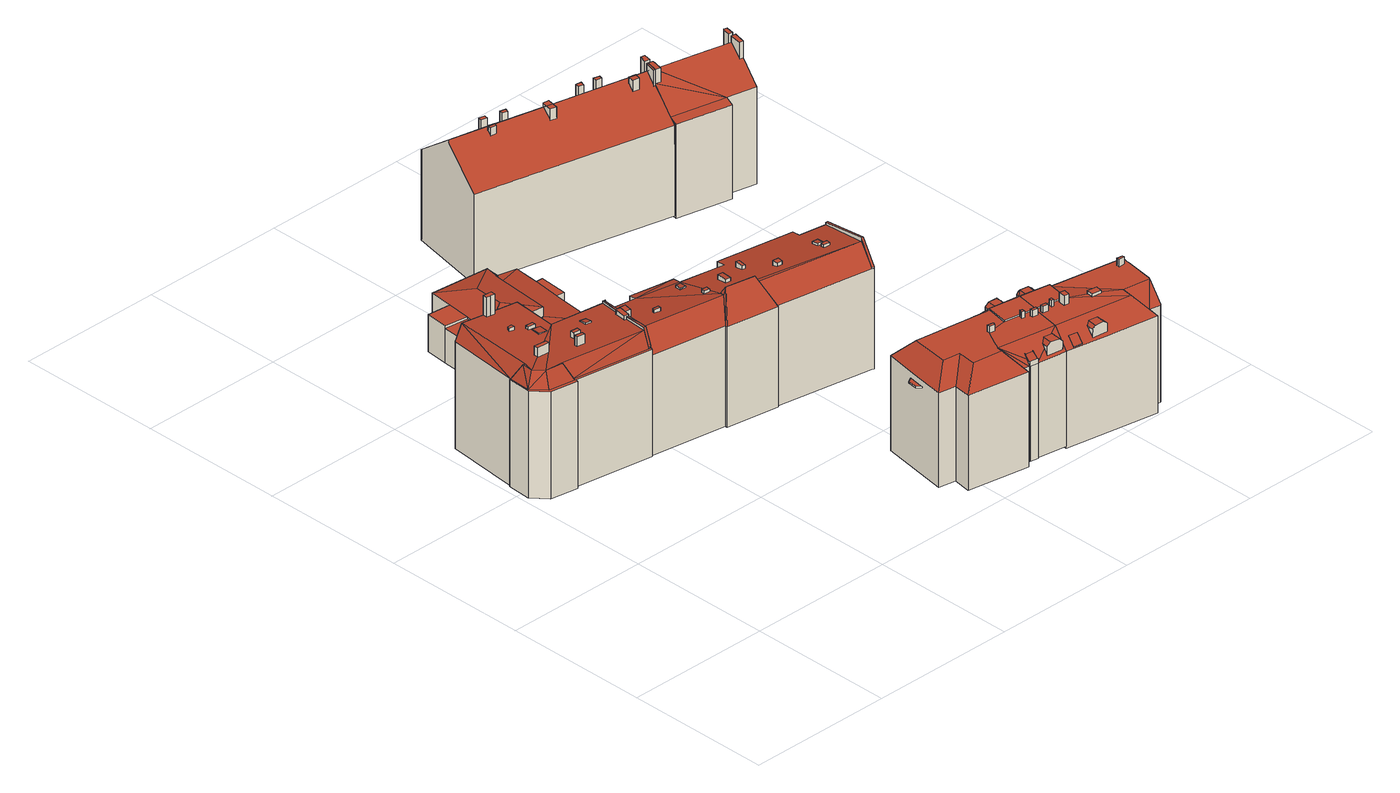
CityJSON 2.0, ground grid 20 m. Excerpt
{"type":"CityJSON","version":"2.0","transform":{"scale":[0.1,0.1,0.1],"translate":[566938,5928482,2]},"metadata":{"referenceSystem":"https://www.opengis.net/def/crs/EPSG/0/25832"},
"CityObjects":{
"building1":{"type":"Building","attributes":{"Grundfläche 2D":"214.067309","Grundhöhe NN":"2.490"},"children":["building1-1","building1-2","building1-3","building1-4","building1-5","building1-6","building1-7","building1-8","building1-9","building1-10","building1-11","building1-12"],"geometry":[{"type":"Solid","lod":"3","boundaries":[[[[0,1,2,3,2,1,4,5,6,7,8,9]],[[10,6,5]],[[6,11,12,13,9,8,7]],[[14,15,11]],[[16,17,18,19,20,21,22,9,13,12,11,15,23]],[[23,24,25,26,27,16]],[[15,24,23]],[[14,24,15]],[[14,28,24]],[[14,11,29,28]],[[6,30,11]],[[11,30,29]],[[10,30,6]],[[31,30,10]],[[4,31,5]],[[32,33,31,4]],[[5,31,10]],[[25,24,28,29,30,31,34,35,36,37,38,39,40,26]],[[41,21,20,19,18,17,16,42,43]],[[44,9,22,21,41,45]],[[0,9,44,46]],[[4,1,47,48]],[[1,0,46,47]],[[49,33,32,4,48,50]],[[31,33,49,51]],[[34,31,51,52]],[[35,34,52,53]],[[36,35,53,54]],[[37,36,54,55]],[[38,37,55,56]],[[39,38,56,57]],[[16,27,26,40,39,57,58,59,42]],[[43,42,59,58,57,56,55,54,53,52,51,49,50,48,47,46,44,45,41]]]],"semantics":{"surfaces":[{"type":"RoofSurface"},{"type":"WallSurface"},{"type":"GroundSurface"}],"values":[[0,0,0,0,0,0,0,0,0,0,0,0,0,0,0,0,0,0,1,1,1,1,1,1,1,1,1,1,1,1,1,1,2]]}}]},
"building1-1":{"type":"BuildingInstallation","parents":["building1"],"geometry":[{"type":"MultiSurface","lod":"3","boundaries":[[[60,61,62,63]],[[63,62,64,65]],[[60,63,65,66]],[[61,60,66,67]],[[62,61,67,64]]],"semantics":{"surfaces":[{"type":"RoofSurface"},{"type":"WallSurface"}],"values":[0,1,1,1,1]}}]},
"building1-2":{"type":"BuildingInstallation","parents":["building1"],"geometry":[{"type":"MultiSurface","lod":"3","boundaries":[[[68,69,70,71,72]],[[69,68,73]],[[16,17,73,68,72]],[[69,74,23,71,70]]],"semantics":{"surfaces":[{"type":"RoofSurface"},{"type":"WallSurface"}],"values":[0,0,1,1]}}]},
"building1-3":{"type":"BuildingInstallation","parents":["building1"],"geometry":[{"type":"MultiSurface","lod":"3","boundaries":[[[75,76,77,78,79,80]],[[81,82,80]],[[75,80,82]],[[18,19,20,21,81,80,79,78]],[[21,22,82,81]],[[22,83,84,85,77,76,75,82]]],"semantics":{"surfaces":[{"type":"RoofSurface"},{"type":"WallSurface"}],"values":[0,0,0,1,1,1]}}]},
"building1-4":{"type":"BuildingInstallation","parents":["building1"],"geometry":[{"type":"MultiSurface","lod":"3","boundaries":[[[86,87,88,89,90,91]],[[92,7,93,87,86,91]],[[93,12,94,89,88,87]],[[13,95,90,89,94]],[[92,91,90,95,8]]],"semantics":{"surfaces":[{"type":"RoofSurface"},{"type":"WallSurface"}],"values":[0,1,1,1,1]}}]},
"building1-5":{"type":"BuildingInstallation","parents":["building1"],"geometry":[{"type":"MultiSurface","lod":"3","boundaries":[[[96,97,98,99]],[[99,98,100,101]],[[96,99,101,102]],[[97,96,102,103]],[[98,97,103,100]]],"semantics":{"surfaces":[{"type":"RoofSurface"},{"type":"WallSurface"}],"values":[0,1,1,1,1]}}]},
"building1-6":{"type":"BuildingInstallation","parents":["building1"],"geometry":[{"type":"MultiSurface","lod":"3","boundaries":[[[104,105,106,107]],[[107,106,108,109]],[[104,107,109,110]],[[105,104,110,111]],[[106,105,111,108]]],"semantics":{"surfaces":[{"type":"RoofSurface"},{"type":"WallSurface"}],"values":[0,1,1,1,1]}}]},
"building1-7":{"type":"BuildingInstallation","parents":["building1"],"geometry":[{"type":"MultiSurface","lod":"3","boundaries":[[[112,113,114,115,116]],[[17,18,78,114,113,73]],[[78,77,85,117,116,115,114]],[[112,116,117,118]],[[112,118,74,69,73,113]]],"semantics":{"surfaces":[{"type":"RoofSurface"},{"type":"WallSurface"}],"values":[0,1,1,1,1]}}]},
"building1-8":{"type":"BuildingInstallation","parents":["building1"],"geometry":[{"type":"MultiSurface","lod":"3","boundaries":[[[119,120,121,122]],[[122,121,123,124]],[[119,122,124,125]],[[120,119,125,126]],[[121,120,126,123]]],"semantics":{"surfaces":[{"type":"RoofSurface"},{"type":"WallSurface"}],"values":[0,1,1,1,1]}}]},
"building1-9":{"type":"BuildingInstallation","parents":["building1"],"geometry":[{"type":"MultiSurface","lod":"3","boundaries":[[[127,128,129,130]],[[131,132,130,129]],[[127,130,132,133]],[[128,127,133,134]],[[129,128,134,131]]],"semantics":{"surfaces":[{"type":"RoofSurface"},{"type":"WallSurface"}],"values":[0,1,1,1,1]}}]},
"building1-10":{"type":"BuildingInstallation","parents":["building1"],"geometry":[{"type":"MultiSurface","lod":"3","boundaries":[[[135,136,137,138,139]],[[140,1,137,136]],[[1,141,138,137]],[[141,2,139,138]],[[135,139,2,142]],[[142,140,136,135]]],"semantics":{"surfaces":[{"type":"RoofSurface"},{"type":"WallSurface"}],"values":[0,1,1,1,1,1]}}]},
"building1-11":{"type":"BuildingInstallation","parents":["building1"],"geometry":[{"type":"MultiSurface","lod":"3","boundaries":[[[143,144,145,146,147,148]],[[149,148,147,150]],[[150,147,146,145,151,3]],[[152,144,143,148,149,153]],[[145,144,152,151]]],"semantics":{"surfaces":[{"type":"RoofSurface"},{"type":"WallSurface"}],"values":[0,1,1,1,1]}}]},
"building1-12":{"type":"BuildingInstallation","parents":["building1"],"geometry":[{"type":"MultiSurface","lod":"3","boundaries":[[[154,155,72,71,156]],[[25,26,154,156]],[[23,25,156,71]],[[26,27,16,72,155,154]]],"semantics":{"surfaces":[{"type":"RoofSurface"},{"type":"WallSurface"}],"values":[0,1,1,1]}}]},
"building2":{"type":"Building","attributes":{"Grundfläche 2D":"208.074106","Grundhöhe NN":"2.499"},"geometry":[{"type":"Solid","lod":"3","boundaries":[[[[157,158,159]],[[160,161,162,163,157,159,164]],[[165,160,166]],[[167,168,160,165]],[[161,160,168]],[[169,163,162,170]],[[171,172,173,174,175,176,177,178]],[[179,180,181,182]],[[183,182,181,184,185,186]],[[187,185,184]],[[188,189,190,191,186,185,187]],[[183,186,191]],[[168,167,192,193]],[[161,168,193,194]],[[162,161,194,195]],[[170,162,195,196]],[[169,170,196,197]],[[163,169,197,198]],[[157,163,198,199]],[[158,157,199,200]],[[178,177,201,202]],[[171,178,202,203]],[[172,171,203,204]],[[165,173,172,204,192,167]],[[173,165,166,174]],[[179,205,201,177,180]],[[180,177,176,181]],[[181,176,175,184]],[[166,160,187,184,175,174]],[[187,160,164,188]],[[188,164,159,189]],[[206,191,190,189,159,158,200]],[[183,191,206,207]],[[182,183,207,208]],[[179,182,208,205]],[[208,207,206,200,199,198,197,196,195,194,193,192,204,203,202,201,205]]]],"semantics":{"surfaces":[{"type":"RoofSurface"},{"type":"WallSurface"},{"type":"GroundSurface"}],"values":[[0,0,0,0,0,0,0,0,0,0,0,0,1,1,1,1,1,1,1,1,1,1,1,1,1,1,1,1,1,1,1,1,1,1,1,2]]}}]},
"building3":{"type":"Building","attributes":{"Grundfläche 2D":"308.859682","Grundhöhe NN":"2.406"},"children":["building3-1","building3-2","building3-3","building3-4","building3-5","building3-6","building3-7","building3-8","building3-9","building3-10","building3-11"],"geometry":[{"type":"Solid","lod":"3","boundaries":[[[[209,210,211]],[[212,210,209]],[[213,210,212]],[[214,210,215,216]],[[211,210,214]],[[213,217,215,210]],[[217,218,219,215]],[[218,216,215,219]],[[220,221,222,223,224,209,225,226]],[[227,226,225]],[[228,218,229,230]],[[231,232,227,225,228,230,233,234,235,236,237]],[[238,226,227]],[[239,226,238]],[[240,233,230,229,218,241,242]],[[218,217,241]],[[224,243,244,245,212,209]],[[234,233,246,247]],[[236,235,234,247,248]],[[237,236,248,249]],[[231,237,249,250]],[[232,231,250,251]],[[227,232,251,252]],[[238,227,252,253]],[[239,238,253,254]],[[226,239,254,255]],[[220,226,255,256]],[[224,223,222,221,220,256,257]],[[228,216,218]],[[214,216,228,225,211]],[[225,209,211]],[[258,245,244,243,224,257,259]],[[212,245,258,260]],[[213,212,260,261]],[[217,213,261,262]],[[241,217,262,263]],[[264,240,242,241,263,265]],[[233,240,264,246]],[[252,251,250,249,248,247,246,264,265,263,262,261,260,258,259,257,256,255,254,253]]]],"semantics":{"surfaces":[{"type":"RoofSurface"},{"type":"WallSurface"},{"type":"GroundSurface"}],"values":[[0,0,0,0,0,0,0,0,0,0,0,0,0,0,0,0,0,1,1,1,1,1,1,1,1,1,1,1,1,1,1,1,1,1,1,1,1,1,2]]}}]},
"building3-1":{"type":"BuildingInstallation","parents":["building3"],"geometry":[{"type":"MultiSurface","lod":"3","boundaries":[[[266,267,268,269]],[[270,271,268,267]],[[269,268,271,272]],[[273,266,269,272,274]],[[273,270,267,266]]],"semantics":{"surfaces":[{"type":"RoofSurface"},{"type":"WallSurface"}],"values":[0,1,1,1,1]}}]},
"building3-2":{"type":"BuildingInstallation","parents":["building3"],"geometry":[{"type":"MultiSurface","lod":"3","boundaries":[[[275,276,277,278]],[[279,280,276,275]],[[280,281,277,276]],[[281,282,278,277]],[[282,279,275,278]]],"semantics":{"surfaces":[{"type":"RoofSurface"},{"type":"WallSurface"}],"values":[0,1,1,1,1]}}]},
"building3-3":{"type":"BuildingInstallation","parents":["building3"],"geometry":[{"type":"MultiSurface","lod":"3","boundaries":[[[283,284,285,286]],[[286,285,287,288]],[[283,286,288,289]],[[284,283,289,290]],[[285,284,290,287]]],"semantics":{"surfaces":[{"type":"RoofSurface"},{"type":"WallSurface"}],"values":[0,1,1,1,1]}}]},
"building3-4":{"type":"BuildingInstallation","parents":["building3"],"geometry":[{"type":"MultiSurface","lod":"3","boundaries":[[[291,292,293,294,295]],[[296,297,295,294]],[[297,298,291,295]],[[298,299,292,291]],[[292,299,296,294,293]]],"semantics":{"surfaces":[{"type":"RoofSurface"},{"type":"WallSurface"}],"values":[0,1,1,1,1]}}]},
"building3-5":{"type":"BuildingInstallation","parents":["building3"],"geometry":[{"type":"MultiSurface","lod":"3","boundaries":[[[300,301,302,303]],[[303,302,304,305]],[[300,303,305,306]],[[301,300,306,307]],[[302,301,307,304]]],"semantics":{"surfaces":[{"type":"RoofSurface"},{"type":"WallSurface"}],"values":[0,1,1,1,1]}}]},
"building3-6":{"type":"BuildingInstallation","parents":["building3"],"geometry":[{"type":"MultiSurface","lod":"3","boundaries":[[[308,309,310,311]],[[233,234,308,311]],[[309,308,234,235]],[[235,230,310,309]]],"semantics":{"surfaces":[{"type":"RoofSurface"},{"type":"WallSurface"}],"values":[0,1,1,1]}}]},
"building3-7":{"type":"BuildingInstallation","parents":["building3"],"geometry":[{"type":"MultiSurface","lod":"3","boundaries":[[[312,313,314,315]],[[316,317,314]],[[313,316,314]],[[315,314,317,318]],[[312,315,318,319]],[[313,312,319,316]]],"semantics":{"surfaces":[{"type":"RoofSurface"},{"type":"WallSurface"}],"values":[0,1,1,1,1,1]}}]},
"building3-8":{"type":"BuildingInstallation","parents":["building3"],"geometry":[{"type":"MultiSurface","lod":"3","boundaries":[[[320,321,322,323]],[[323,322,324,325]],[[320,323,325,326]],[[321,320,326,327]],[[322,321,327,324]]],"semantics":{"surfaces":[{"type":"RoofSurface"},{"type":"WallSurface"}],"values":[0,1,1,1,1]}}]},
"building3-9":{"type":"BuildingInstallation","parents":["building3"],"geometry":[{"type":"MultiSurface","lod":"3","boundaries":[[[328,329,330,331]],[[331,330,332,333]],[[328,331,333,334]],[[329,328,334,335]],[[330,329,335,332]]],"semantics":{"surfaces":[{"type":"RoofSurface"},{"type":"WallSurface"}],"values":[0,1,1,1,1]}}]},
"building3-10":{"type":"BuildingInstallation","parents":["building3"],"geometry":[{"type":"MultiSurface","lod":"3","boundaries":[[[336,337,338,339]],[[336,339,223,340]],[[337,336,340,341]],[[221,338,337,341]],[[221,222,223,339,338]]],"semantics":{"surfaces":[{"type":"RoofSurface"},{"type":"WallSurface"}],"values":[0,1,1,1,1]}}]},
"building3-11":{"type":"BuildingInstallation","parents":["building3"],"geometry":[{"type":"MultiSurface","lod":"3","boundaries":[[[311,310,342,343]],[[242,240,343,342]],[[240,233,311,343]],[[230,242,342,310]]],"semantics":{"surfaces":[{"type":"RoofSurface"},{"type":"WallSurface"}],"values":[0,1,1,1]}}]},
"building4":{"type":"Building","attributes":{"Grundfläche 2D":"196.394499","Grundhöhe NN":"2.739"},"children":["building4-1","building4-2","building4-3","building4-4","building4-5","building4-6","building4-7","building4-8"],"geometry":[{"type":"Solid","lod":"3","boundaries":[[[[344,345,346,347]],[[348,347,346,349,350]],[[344,351,352,345]],[[353,354,352,351]],[[355,356,357]],[[355,358,359,356]],[[358,360,361,362,356,359]],[[361,360,358,363,364,362]],[[357,356,354,353]],[[355,365,366,358]],[[367,368,356,362,369,370]],[[371,372,373,374]],[[375,376,372,377]],[[354,356,368,367,370,378,376,349,346,345,352]],[[377,372,371,379,380]],[[350,349,375]],[[349,376,375]],[[376,378,372]],[[372,378,370,373]],[[370,369,374,373]],[[344,347,381,382]],[[351,344,382,383]],[[353,351,383,384]],[[357,353,384,385]],[[355,357,385,386]],[[365,355,386,387]],[[366,365,387,388]],[[358,366,388,389]],[[364,363,358,389,390]],[[364,390,391,392,379,371,374,369,362]],[[377,380,379,392,393]],[[375,377,393,394]],[[350,375,394,395]],[[348,350,395,381,347]],[[391,390,389,388,387,386,385,384,383,382,381,395,394,393,392]]]],"semantics":{"surfaces":[{"type":"RoofSurface"},{"type":"WallSurface"},{"type":"GroundSurface"}],"values":[[0,0,0,0,0,0,0,0,0,0,0,0,0,0,0,0,0,1,1,1,1,1,1,1,1,1,1,1,1,1,1,1,1,1,2]]}}]},
"building4-1":{"type":"BuildingInstallation","parents":["building4"],"geometry":[{"type":"MultiSurface","lod":"3","boundaries":[[[396,397,398,399,400,401]],[[365,366,399,398]],[[366,358,401,400,399]],[[396,359,355,365,398,397]]],"semantics":{"surfaces":[{"type":"RoofSurface"},{"type":"WallSurface"}],"values":[0,1,1,1]}}]},
"building4-2":{"type":"BuildingInstallation","parents":["building4"],"geometry":[{"type":"MultiSurface","lod":"3","boundaries":[[[402,403,404,405,406,407]],[[408,405,404,403,409,368]],[[406,405,408,410]],[[407,406,410,367]],[[402,407,367,411]],[[403,402,411,409]]],"semantics":{"surfaces":[{"type":"RoofSurface"},{"type":"WallSurface"}],"values":[0,1,1,1,1,1]}}]},
"building4-3":{"type":"BuildingInstallation","parents":["building4"],"geometry":[{"type":"MultiSurface","lod":"3","boundaries":[[[412,413,414,415]],[[412,415,416]],[[413,412,416,417]],[[414,413,417]]],"semantics":{"surfaces":[{"type":"RoofSurface"},{"type":"WallSurface"}],"values":[0,1,1,1]}}]},
"building4-4":{"type":"BuildingInstallation","parents":["building4"],"geometry":[{"type":"MultiSurface","lod":"3","boundaries":[[[418,419,420,421]],[[421,420,422,423]],[[418,421,423,424]],[[419,418,424,425]],[[420,419,425,422]]],"semantics":{"surfaces":[{"type":"RoofSurface"},{"type":"WallSurface"}],"values":[0,1,1,1,1]}}]},
"building4-5":{"type":"BuildingInstallation","parents":["building4"],"geometry":[{"type":"MultiSurface","lod":"3","boundaries":[[[426,427,428,429,430]],[[431,427,426,432]],[[433,434,431,432,435,436]],[[437,429,428]],[[436,438,433]],[[438,439,440,441,437,428,427,431,434,433]]],"semantics":{"surfaces":[{"type":"RoofSurface"},{"type":"WallSurface"}],"values":[0,0,0,1,1,1]}}]},
"building4-6":{"type":"BuildingInstallation","parents":["building4"],"geometry":[{"type":"MultiSurface","lod":"3","boundaries":[[[442,443,444,445,446,447]],[[448,449,444,443,361]],[[450,451,449,448]],[[452,446,445]],[[451,450,360,453]],[[449,451,453,452,445,444]]],"semantics":{"surfaces":[{"type":"RoofSurface"},{"type":"WallSurface"}],"values":[0,0,0,1,1,1]}}]},
"building4-7":{"type":"BuildingInstallation","parents":["building4"],"geometry":[{"type":"MultiSurface","lod":"3","boundaries":[[[454,455,456,457]],[[457,456,458,459]],[[454,457,459,460]],[[460,461,455,454]],[[461,458,456,455]]],"semantics":{"surfaces":[{"type":"RoofSurface"},{"type":"WallSurface"}],"values":[0,1,1,1,1]}}]},
"building4-8":{"type":"BuildingInstallation","parents":["building4"],"geometry":[{"type":"MultiSurface","lod":"3","boundaries":[[[462,463,464,465]],[[462,466,467,463]],[[464,463,467,468]],[[462,465,469,466]],[[465,464,468,469]],[[467,466,469,468]]],"semantics":{"surfaces":[{"type":"RoofSurface"},{"type":"WallSurface"},{"type":"OuterCeilingSurface"}],"values":[0,1,1,1,1,2]}}]},
"building5":{"type":"Building","attributes":{"Grundfläche 2D":"163.993434","Grundhöhe NN":"2.368"},"children":["building5-1","building5-2","building5-3","building5-4","building5-5","building5-6","building5-7","building5-8"],"geometry":[{"type":"Solid","lod":"3","boundaries":[[[[470,471,379,371,472]],[[371,374,473,472]],[[474,475,369,362,476]],[[477,478,479,480,481,482,483,484]],[[484,485,486,475,474,476]],[[484,483,475,486,485]],[[362,364,487,488,489,476]],[[490,484,476,489]],[[490,491,492,477]],[[477,484,490]],[[493,492,491]],[[494,495,482]],[[495,483,482]],[[470,483,495]],[[483,470,472]],[[374,369,475,473]],[[473,475,483,472]],[[496,364,362,369,374,371,379,497,498]],[[489,488,487,364,496,499]],[[491,490,500,501]],[[493,491,501,502]],[[490,489,499,500]],[[478,477,492,493,502,503]],[[504,505,506,494,482,481,480,479,478,503,507]],[[495,494,506,508]],[[470,495,508,509]],[[379,471,470,509,497]],[[498,497,509,508,506,505,504,507,503,502,501,500,499,496]]]],"semantics":{"surfaces":[{"type":"RoofSurface"},{"type":"WallSurface"},{"type":"GroundSurface"}],"values":[[0,0,0,0,0,0,0,0,0,0,0,0,0,0,1,1,1,1,1,1,1,1,1,1,1,1,1,2]]}}]},
"building5-1":{"type":"BuildingInstallation","parents":["building5"],"geometry":[{"type":"MultiSurface","lod":"3","boundaries":[[[510,511,512,513,514,515,516]],[[517,514,513,512,511,518,486,474]],[[515,514,517,519]],[[519,485,520,510,516,515]],[[520,518,511,510]]],"semantics":{"surfaces":[{"type":"RoofSurface"},{"type":"WallSurface"}],"values":[0,1,1,1,1]}}]},
"building5-2":{"type":"BuildingInstallation","parents":["building5"],"geometry":[{"type":"MultiSurface","lod":"3","boundaries":[[[521,522,523,524]],[[522,521,525,526,527]],[[528,522,527,529]],[[530,528,529,531,532]],[[521,524,533,534,525]],[[535,530,532]],[[523,522,528,530,535,536,537,533,524]]],"semantics":{"surfaces":[{"type":"RoofSurface"},{"type":"WallSurface"}],"values":[0,0,0,0,1,1,1]}}]},
"building5-3":{"type":"BuildingInstallation","parents":["building5"],"geometry":[{"type":"MultiSurface","lod":"3","boundaries":[[[538,539,540]],[[541,540,539]],[[542,541,539,543]],[[544,542,543,545,546]],[[538,540,547]],[[546,545,548,544]],[[541,542,544,548,549,547,540]]],"semantics":{"surfaces":[{"type":"RoofSurface"},{"type":"WallSurface"}],"values":[0,0,0,0,1,1,1]}}]},
"building5-4":{"type":"BuildingInstallation","parents":["building5"],"geometry":[{"type":"MultiSurface","lod":"3","boundaries":[[[550,551,552,553]],[[553,552,554,555]],[[550,553,555,556]],[[551,550,556,557]],[[552,551,557,554]]],"semantics":{"surfaces":[{"type":"RoofSurface"},{"type":"WallSurface"}],"values":[0,1,1,1,1]}}]},
"building5-5":{"type":"BuildingInstallation","parents":["building5"],"geometry":[{"type":"MultiSurface","lod":"3","boundaries":[[[558,559,560,561]],[[561,560,562,563]],[[558,561,563,564]],[[559,558,564,565]],[[560,559,565,562]]],"semantics":{"surfaces":[{"type":"RoofSurface"},{"type":"WallSurface"}],"values":[0,1,1,1,1]}}]},
"building5-6":{"type":"BuildingInstallation","parents":["building5"],"geometry":[{"type":"MultiSurface","lod":"3","boundaries":[[[566,567,568,569]],[[569,568,570,571]],[[566,569,571,572]],[[567,566,572,573]],[[568,567,573,570]]],"semantics":{"surfaces":[{"type":"RoofSurface"},{"type":"WallSurface"}],"values":[0,1,1,1,1]}}]},
"building5-7":{"type":"BuildingInstallation","parents":["building5"],"geometry":[{"type":"MultiSurface","lod":"3","boundaries":[[[574,575,576,577]],[[577,576,578,579]],[[574,577,579,580]],[[580,581,575,574]],[[581,578,576,575]]],"semantics":{"surfaces":[{"type":"RoofSurface"},{"type":"WallSurface"}],"values":[0,1,1,1,1]}}]},
"building5-8":{"type":"BuildingInstallation","parents":["building5"],"geometry":[{"type":"MultiSurface","lod":"3","boundaries":[[[582,583,584,585,586]],[[587,588,589,584,583,582]],[[589,590,585,584]],[[590,591,586,585]],[[582,586,591,587]]],"semantics":{"surfaces":[{"type":"RoofSurface"},{"type":"WallSurface"}],"values":[0,1,1,1,1]}}]},
"building6":{"type":"Building","attributes":{"Grundfläche 2D":"309.426909","Grundhöhe NN":"2.367"},"children":["building6-1","building6-2","building6-3","building6-4","building6-5","building6-6","building6-7","building6-8"],"geometry":[{"type":"Solid","lod":"3","boundaries":[[[[592,593,594,595,596,597,598,599,600,601,602,603]],[[604,605,606,607,596,595,594,593,592,603,602,601]],[[608,609,599,598,597,596,607,606,610,611]],[[600,599,609,612]],[[613,605,604,601,600,612,614]],[[606,605,613,610]],[[612,609,608,611,610,613,614]]]],"semantics":{"surfaces":[{"type":"RoofSurface"},{"type":"WallSurface"},{"type":"GroundSurface"}],"values":[[0,0,1,1,1,1,2]]}}]},
"building6-1":{"type":"BuildingInstallation","parents":["building6"],"geometry":[{"type":"MultiSurface","lod":"3","boundaries":[[[615,616,617,618,619]],[[620,621,616,615]],[[617,616,621,622]],[[622,623,618,617]],[[623,624,620,615,619,618]]],"semantics":{"surfaces":[{"type":"RoofSurface"},{"type":"WallSurface"}],"values":[0,1,1,1,1]}}]},
"building6-2":{"type":"BuildingInstallation","parents":["building6"],"geometry":[{"type":"MultiSurface","lod":"3","boundaries":[[[625,626,627,628]],[[628,627,629,630]],[[625,628,630,631]],[[626,625,631,632]],[[627,626,632,629]]],"semantics":{"surfaces":[{"type":"RoofSurface"},{"type":"WallSurface"}],"values":[0,1,1,1,1]}}]},
"building6-3":{"type":"BuildingInstallation","parents":["building6"],"geometry":[{"type":"MultiSurface","lod":"3","boundaries":[[[633,634,635,636,637,638]],[[597,639,634,633]],[[639,595,640,636,635,634]],[[640,607,637,636]],[[596,597,633,638,637,607]]],"semantics":{"surfaces":[{"type":"RoofSurface"},{"type":"WallSurface"}],"values":[0,1,1,1,1]}}]},
"building6-4":{"type":"BuildingInstallation","parents":["building6"],"geometry":[{"type":"MultiSurface","lod":"3","boundaries":[[[641,642,643,644]],[[644,643,645,646]],[[641,644,646,647]],[[642,641,647,648]],[[643,642,648,645]]],"semantics":{"surfaces":[{"type":"RoofSurface"},{"type":"WallSurface"}],"values":[0,1,1,1,1]}}]},
"building6-5":{"type":"BuildingInstallation","parents":["building6"],"geometry":[{"type":"MultiSurface","lod":"3","boundaries":[[[649,650,651,652]],[[652,651,653,654]],[[649,652,654,655]],[[650,649,655,656]],[[651,650,656,653]]],"semantics":{"surfaces":[{"type":"RoofSurface"},{"type":"WallSurface"}],"values":[0,1,1,1,1]}}]},
"building6-6":{"type":"BuildingInstallation","parents":["building6"],"geometry":[{"type":"MultiSurface","lod":"3","boundaries":[[[657,658,659,660]],[[660,659,661,662]],[[657,660,662,663]],[[658,657,663,664]],[[659,658,664,661]]],"semantics":{"surfaces":[{"type":"RoofSurface"},{"type":"WallSurface"}],"values":[0,1,1,1,1]}}]},
"building6-7":{"type":"BuildingInstallation","parents":["building6"],"geometry":[{"type":"MultiSurface","lod":"3","boundaries":[[[665,666,667,668,669]],[[670,667,666,671,592]],[[668,667,670,672]],[[673,665,669,668,672,603]],[[673,671,666,665]]],"semantics":{"surfaces":[{"type":"RoofSurface"},{"type":"WallSurface"}],"values":[0,1,1,1,1]}}]},
"building6-8":{"type":"BuildingInstallation","parents":["building6"],"geometry":[{"type":"MultiSurface","lod":"3","boundaries":[[[674,675,676,677]],[[677,676,678,679]],[[674,677,679,680]],[[680,681,675,674]],[[681,678,676,675]]],"semantics":{"surfaces":[{"type":"RoofSurface"},{"type":"WallSurface"}],"values":[0,1,1,1,1]}}]},
"building7":{"type":"Building","attributes":{"Grundfläche 2D":"131.948283","Grundhöhe NN":"2.215"},"children":["building7-1","building7-2","building7-3","building7-4"],"geometry":[{"type":"Solid","lod":"3","boundaries":[[[[682,683,684]],[[684,683,685,686]],[[687,686,685]],[[686,682,684]],[[688,689,686,687]],[[686,690,691,692,682]],[[693,692,691]],[[694,695,696,599,697,698,699,700,683,682,701,682,702,682,692,693,703]],[[704,705,706,707,688,687,685,683,700,699,698,697,599,708,709]],[[689,688,707,710]],[[686,689,710,711]],[[690,686,711,712]],[[691,690,712,713]],[[713,714,693,691]],[[715,696,695,694,703,693,714,716]],[[599,696,715,708]],[[706,705,704,709,708,715,716,714,713,712,711,710,707]]]],"semantics":{"surfaces":[{"type":"RoofSurface"},{"type":"WallSurface"},{"type":"GroundSurface"}],"values":[[0,0,0,0,0,0,0,0,1,1,1,1,1,1,1,1,2]]}}]},
"building7-1":{"type":"BuildingInstallation","parents":["building7"],"geometry":[{"type":"MultiSurface","lod":"3","boundaries":[[[717,718,719,720,721]],[[703,694,719,718]],[[694,722,720,719]],[[723,717,721,720,722,724]],[[718,717,723,703]]],"semantics":{"surfaces":[{"type":"RoofSurface"},{"type":"WallSurface"}],"values":[0,1,1,1,1]}}]},
"building7-2":{"type":"BuildingInstallation","parents":["building7"],"geometry":[{"type":"MultiSurface","lod":"3","boundaries":[[[725,726,727,728]],[[693,692,726,725]],[[692,729,727,726]],[[728,727,729,691]],[[691,693,725,728]]],"semantics":{"surfaces":[{"type":"RoofSurface"},{"type":"WallSurface"}],"values":[0,1,1,1,1]}}]},
"building7-3":{"type":"BuildingInstallation","parents":["building7"],"geometry":[{"type":"MultiSurface","lod":"3","boundaries":[[[730,731,732,733,734]],[[735,732,731,730,698,736]],[[733,732,735,702]],[[734,733,702,697]],[[730,734,697,698]]],"semantics":{"surfaces":[{"type":"RoofSurface"},{"type":"WallSurface"}],"values":[0,1,1,1,1]}}]},
"building7-4":{"type":"BuildingInstallation","parents":["building7"],"geometry":[{"type":"MultiSurface","lod":"3","boundaries":[[[737,738,739,740,741,742,743,633,638,637]],[[685,744,737,637]],[[744,684,738,737]],[[739,738,684,682]],[[739,682,745,740]],[[745,746,747,701,699,633,743,742,741,740]],[[683,685,637,638,633,699,700]]],"semantics":{"surfaces":[{"type":"RoofSurface"},{"type":"WallSurface"}],"values":[0,1,1,1,1,1,1]}}]}
},
"vertices":[
[112,511,168],[61,515,172],[66,509,171],[91,442,169],[29,518,174],[20,405,174],[17,391,174],[43,408,172],[49,412,172],[107,450,168],[18,406,174],[28,378,174],[59,406,172],[60,407,171],[52,375,174],[52,377,174],[171,359,174],[176,392,171],[179,409,170],[179,411,170],[183,437,168],[184,439,168],[181,440,168],[168,359,174],[60,366,153],[167,350,153],[170,350,153],[170,350,154],[60,364,153],[24,369,153],[7,387,153],[9,417,153],[21,518,158],[19,519,153],[7,417,153],[5,385,153],[22,365,153],[60,359,153],[61,362,153],[169,346,153],[170,349,153],[184,439,5],[171,359,5],[183,437,5],[107,450,5],[181,440,5],[112,511,5],[61,515,5],[29,518,5],[19,519,5],[21,518,5],[9,417,5],[7,417,5],[5,385,5],[22,365,5],[60,359,5],[61,362,5],[169,346,5],[170,349,5],[170,350,5],
[101,389,186],[101,393,186],[91,395,186],[90,390,186],[91,395,172],[90,390,173],[101,389,173],[101,393,172],
[173,370,177],[173,393,175],[170,370,177],[168,359,178],[171,359,178],[176,392,175],[173,393,171],
[176,413,173],[176,410,174],[176,409,174],[179,409,173],[179,411,173],[183,437,171],[184,439,171],[181,440,171],[176,413,170],[176,410,170],[176,409,170],
[43,408,185],[43,407,185],[59,406,185],[60,406,185],[60,411,185],[43,413,185],[43,413,172],[43,407,172],[60,406,172],[60,411,171],
[65,468,176],[65,473,176],[59,473,176],[58,469,176],[59,473,172],[58,469,172],[65,468,171],[65,473,171],
[88,457,174],[88,462,174],[78,462,174],[78,458,174],[78,462,170],[78,458,170],[88,457,169],[88,462,169],
[170,393,177],[176,392,177],[179,409,177],[176,409,177],[173,410,177],[173,410,170],[170,393,171],
[111,406,179],[111,411,179],[101,412,179],[101,407,179],[101,412,171],[101,407,171],[111,406,171],[111,411,171],
[142,428,170],[134,430,170],[133,419,172],[141,418,172],[133,419,170],[141,418,170],[142,428,169],[134,430,169],
[73,508,199],[73,514,199],[61,515,199],[61,509,199],[66,509,199],[73,514,171],[61,509,172],[73,508,171],
[87,454,171],[81,455,171],[80,443,171],[91,442,170],[92,442,170],[93,454,170],[93,454,169],[92,442,169],[80,443,170],[81,455,170],[87,454,169],
[170,350,155],[170,350,156],[167,350,155],
[300,701,39],[257,705,44],[256,688,43],[247,604,43],[286,561,39],[293,628,39],[297,666,39],[254,689,44],[174,591,42],[176,610,43],[168,591,42],[166,571,39],[307,666,39],[304,627,39],[148,612,53],[146,593,53],[174,591,53],[176,610,53],[167,611,53],[170,651,53],[138,655,53],[135,613,53],[141,686,56],[138,655,56],[170,651,56],[173,683,56],[176,715,56],[167,611,56],[210,638,63],[213,678,63],[247,604,56],[254,689,56],[256,688,56],[257,705,56],[258,707,56],[168,591,5],[166,571,5],[286,561,5],[293,628,5],[304,627,5],[307,666,5],[297,666,5],[300,701,5],[257,705,5],[138,655,5],[135,613,5],[148,612,5],[146,593,5],[141,686,5],[258,707,5],[176,715,5],[173,683,5],
[290,351,170],[294,352,179],[291,357,170],[275,333,143],[275,330,143],[336,350,170],[335,345,179],[340,349,170],[347,319,143],[338,344,170],[337,344,174],[183,437,158],[179,411,163],[179,409,163],[178,400,165],[173,370,170],[291,357,169],[226,431,158],[288,421,157],[340,349,169],[339,344,170],[483,320,170],[353,425,153],[351,411,156],[486,319,170],[497,389,156],[494,389,156],[457,395,156],[459,408,153],[290,433,154],[228,443,155],[483,298,143],[348,321,143],[480,299,143],[170,350,145],[170,350,144],[170,349,143],[486,319,4],[497,389,4],[457,395,4],[459,408,4],[353,425,4],[351,411,4],[288,421,4],[290,433,4],[228,443,4],[226,431,4],[183,437,4],[173,370,4],[170,349,4],[170,350,4],[275,333,4],[275,330,4],[347,319,4],[348,321,4],[483,298,4],[480,299,4],
[315,373,170],[322,372,170],[324,387,169],[317,388,169],[322,372,165],[324,387,162],[317,388,162],[315,373,165],[316,380,164],
[456,349,170],[448,350,170],[447,345,170],[456,344,170],[456,349,165],[448,350,165],[447,345,166],[456,344,166],
[287,376,171],[280,377,171],[279,372,171],[287,371,171],[279,372,167],[287,371,167],[287,376,166],[280,377,166],
[448,365,165],[447,355,167],[449,355,167],[454,354,167],[456,364,165],[454,354,164],[456,364,162],[448,365,162],[447,355,164],
[380,361,172],[380,354,172],[387,353,172],[388,360,172],[387,353,167],[388,360,165],[380,361,165],[380,354,167],
[497,389,159],[494,389,159],[483,320,175],[486,319,175],
[274,414,162],[272,404,163],[280,403,163],[281,413,162],[272,404,161],[280,403,161],[281,413,158],[274,414,159],
[353,395,167],[352,383,167],[356,382,167],[358,394,167],[356,382,162],[358,394,159],[353,395,159],[352,383,162],
[211,388,171],[210,384,171],[218,382,172],[219,387,171],[218,382,167],[219,387,166],[211,388,166],[210,384,167],
[186,399,176],[188,410,176],[179,411,176],[178,400,176],[186,399,165],[188,410,163],
[480,299,145],[483,298,145],
[380,60,138],[405,79,163],[381,82,163],[356,64,138],[364,114,138],[389,134,163],[372,159,138],[376,36,138],[402,54,163],[461,22,138],[443,48,163],[470,30,138],[444,56,163],[462,31,138],[481,28,138],[471,36,145],[498,34,148],[515,40,158],[525,43,163],[514,23,138],[522,22,138],[470,29,138],[481,27,138],[467,86,164],[459,85,164],[531,82,164],[487,89,164],[536,113,166],[493,119,166],[487,89,166],[531,82,166],[471,142,138],[490,119,164],[473,147,138],[493,119,164],[540,136,138],[523,139,138],[356,64,7],[380,60,7],[376,36,7],[461,22,7],[462,31,7],[470,30,7],[470,29,7],[481,27,7],[481,28,7],[522,22,7],[531,82,7],[540,136,7],[473,147,7],[471,142,7],[372,159,7],
[472,40,150],[470,30,145],[470,29,145],[481,27,145],[481,28,145],[483,38,150],
[467,87,173],[459,88,173],[459,85,173],[459,84,173],[466,83,173],[467,86,173],[459,84,164],[459,88,164],[466,83,164],[467,87,164],
[498,142,145],[491,143,145],[490,135,148],[497,134,148],[498,142,139],[491,143,139],
[525,72,173],[526,76,173],[518,77,173],[518,73,173],[518,77,164],[518,73,164],[525,72,164],[526,76,164],
[509,124,158],[511,138,158],[506,139,153],[504,129,153],[505,128,154],[523,137,158],[521,122,158],[528,136,153],[524,136,156],[525,125,154],[526,125,153],[506,139,140],[528,136,140],[524,136,140],[523,137,140],[521,137,140],
[518,38,156],[516,39,158],[514,25,158],[519,25,153],[520,35,153],[520,36,154],[504,41,158],[502,27,158],[499,38,153],[497,28,153],[519,25,141],[497,28,140],
[508,84,173],[507,80,173],[511,79,173],[511,83,173],[511,79,164],[511,83,164],[508,84,164],[507,80,164],
[362,96,129],[365,119,129],[358,115,129],[356,102,129],[362,96,127],[365,119,127],[358,115,127],[356,102,127],
[604,126,138],[555,134,138],[578,106,166],[573,76,166],[597,56,164],[573,76,164],[632,26,163],[672,36,163],[673,39,163],[679,78,163],[679,79,163],[679,81,163],[681,89,163],[578,106,163],[635,42,163],[610,56,164],[598,63,164],[533,20,138],[577,13,138],[650,1,138],[653,17,138],[668,15,138],[669,15,139],[669,15,138],[684,110,138],[604,122,138],[522,22,4],[540,136,4],[531,82,4],[650,1,4],[653,17,4],[668,15,4],[669,15,4],[673,39,4],[679,79,4],[679,81,4],[684,110,4],[679,78,4],[604,122,4],[604,126,4],
[611,62,168],[598,64,168],[598,63,168],[597,56,168],[597,55,168],[610,53,168],[610,56,168],[597,55,164],[598,64,164],[610,53,164],[611,62,164],
[549,127,153],[555,132,157],[554,132,156],[550,132,153],[548,122,153],[551,120,155],[553,117,157],[567,130,157],[565,116,157],[572,129,153],[569,118,154],[570,118,153],[550,132,140],[549,127,147],[572,129,140],[557,131,140],[555,132,140],
[583,25,153],[579,29,157],[582,15,153],[577,16,157],[565,17,157],[567,31,157],[561,18,153],[562,28,153],[561,22,153],[582,15,141],[561,18,140],[577,16,141],
[533,21,140],[545,19,140],[546,28,151],[534,30,151],[546,28,150],[534,30,150],[533,21,139],[545,19,139],
[552,77,173],[549,77,173],[549,73,173],[552,73,173],[549,73,164],[552,73,164],[552,77,164],[549,77,164],
[540,70,173],[540,74,173],[533,75,173],[532,71,173],[533,75,164],[532,71,164],[540,70,164],[540,74,164],
[561,65,177],[568,64,177],[570,73,177],[562,74,177],[570,73,164],[562,74,164],[561,65,164],[568,64,164],
[673,79,173],[673,80,173],[673,82,173],[665,83,173],[665,79,173],[673,79,163],[673,80,163],[673,82,163],[665,83,163],[665,79,163],
[427,775,173],[529,752,173],[538,751,173],[557,746,173],[559,746,173],[559,747,172],[570,797,132],[571,800,129],[302,860,129],[291,805,173],[342,794,173],[418,777,173],[290,802,170],[279,750,129],[546,690,129],[555,731,161],[559,747,4],[571,800,4],[546,690,4],[559,746,4],[302,860,4],[279,750,4],[290,802,4],
[535,737,178],[537,745,178],[528,747,178],[526,739,178],[533,737,178],[535,737,162],[537,745,169],[528,747,169],[526,739,162],[533,737,162],
[504,767,178],[505,772,178],[497,774,178],[496,768,178],[497,774,162],[496,768,166],[504,767,166],[505,772,162],
[559,747,183],[557,747,183],[557,746,183],[553,731,183],[555,731,183],[559,746,183],[557,747,172],[553,731,161],
[473,779,178],[472,774,178],[479,772,178],[481,778,178],[479,772,166],[481,778,162],[473,779,162],[472,774,166],
[352,802,177],[353,807,177],[345,809,177],[344,804,177],[345,809,161],[344,804,165],[352,802,165],[353,807,161],
[380,800,177],[372,802,177],[371,797,177],[378,795,177],[371,797,166],[378,795,166],[380,800,162],[372,802,162],
[416,763,178],[424,761,178],[427,777,178],[419,778,178],[418,777,178],[427,777,172],[424,761,162],[419,778,172],[416,763,162],
[340,784,177],[348,783,177],[349,788,177],[341,790,177],[349,788,170],[341,790,170],[340,784,166],[348,783,166],
[565,742,174],[558,743,174],[565,741,174],[555,731,164],[623,682,136],[548,698,136],[546,687,132],[621,671,132],[663,673,136],[670,702,160],[668,720,174],[674,719,174],[678,737,159],[686,771,132],[687,775,129],[563,763,158],[560,753,166],[559,747,171],[559,746,172],[563,746,171],[569,762,158],[676,726,168],[559,746,2],[555,731,2],[548,698,2],[546,687,2],[571,800,2],[559,747,2],[621,671,2],[623,682,2],[663,673,2],[670,702,2],[674,719,2],[687,775,2],[676,726,2],
[671,727,181],[676,726,181],[678,737,181],[674,738,181],[673,737,181],[674,738,159],[671,727,168],[673,737,160],
[674,719,183],[668,720,183],[665,703,183],[670,702,183],[665,703,160],
[560,753,182],[564,752,182],[567,752,182],[569,762,182],[563,763,182],[567,752,166],[564,752,166],
[562,729,183],[565,741,183],[565,742,183],[566,745,183],[565,745,183],[565,746,183],[563,746,183],[562,729,164],[566,745,171],[565,745,171],[565,746,171]
]}
